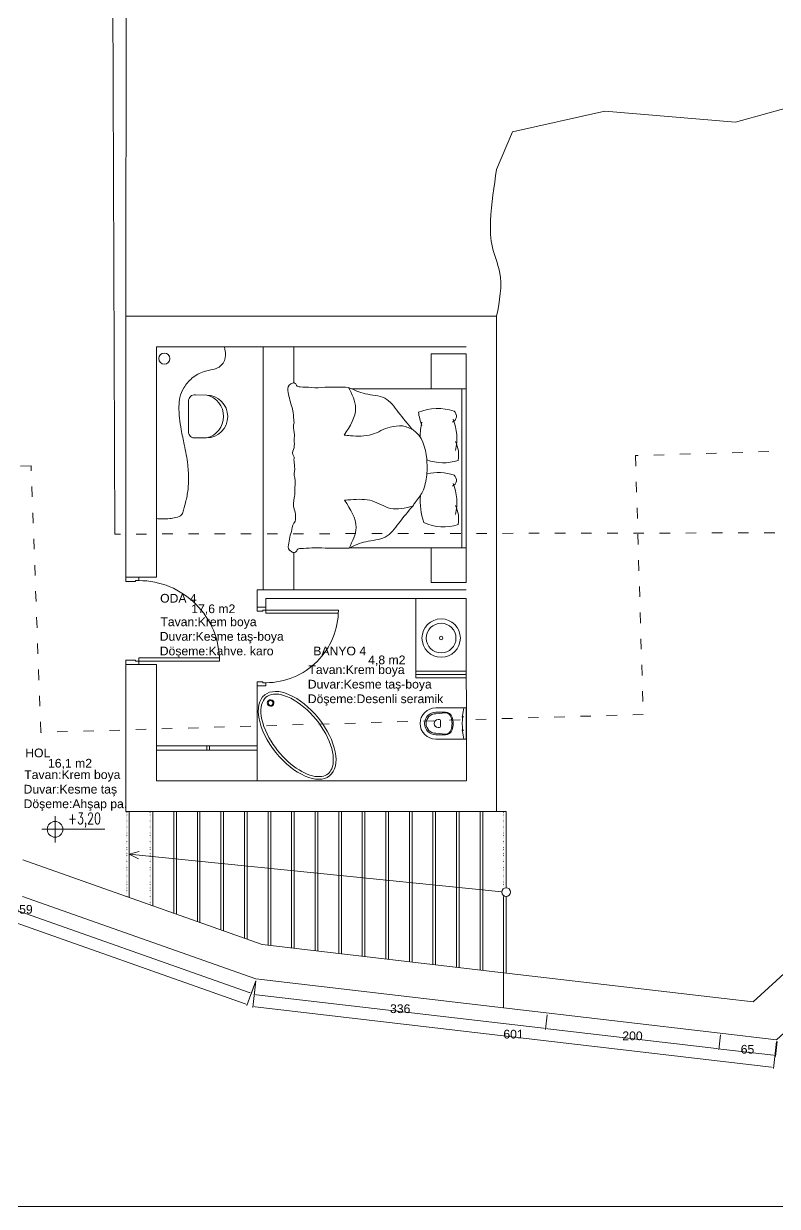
# Model space of a CAD drawing. Header units: inches. Extents: x 3473 to 6569, y -2621 to 2096.
# Drawn here: x 4225 to 5089, y -2621 to -1265 of the extents above; entities that cross this region are included whole.
import ezdxf

# ---------------------------------------------------------------- set-up
doc = ezdxf.new("R2010")
doc.units = ezdxf.units.IN
doc.header["$MEASUREMENT"] = 0
doc.linetypes.add('ACAD_ISO03W100', pattern=[30, 12, -18])
doc.linetypes.add('DOT', pattern=[6.349999999999999, 0, -6.349999999999999])
for name, color, linetype, lineweight in [('0.20', 150, 'Continuous', 20), ('GÖRÜNÜŞ-1', 3, 'Continuous', 25), ('kapı', 140, 'Continuous', 20), ('mevcut DUVAR', 71, 'Continuous', 40), ('NOKTALAMA-1', 252, 'DOT', 20), ('TEFRİŞ BANYO GRUBU', 173, 'Continuous', 5)]:
    doc.layers.add(name, color=color, linetype=linetype, lineweight=lineweight)
doc.layers.add('FURN', color=151, linetype='Continuous')
doc.layers.add('YZ', color=2, linetype='Continuous')
doc.styles.add('Annotative', font='arial.ttf')
doc.styles.add('kot', font='simplex.shx', dxfattribs={"width": 0.7, "height": 24})

msp = doc.modelspace()

# ---------------------------------------------------------------- linework, layer by layer
at = {"color": 7, "lineweight": 0}
for p, q in [((4343.028784870164, -915.9127988513544), (4342.028685931306, -1600.523752650137)), ((4329.481396939914, -1850.152199056449), (4326.380895224148, -1073.858546266011)), ((4785.37215228341, -1389.041110469329), (4891.145552737697, -1365.534763893224)), ((4891.145552737697, -1365.534763893224), (5040.951577451779, -1378.209624766396)), ((5040.951577451779, -1378.209624766396), (5117.791957264883, -1356.713424712487)), ((4767.028685931292, -1600.52381408393), (4342.028685931299, -1600.52381408393)), ((4377.028680872035, -1635.523757709381), (4377.028652407663, -1832.431748389914)), ((4377.028680872035, -1635.523757709381), (4454.937601867642, -1635.523768971155)), ((4732.028642538121, -1635.52381408393), (4377.028680872028, -1635.52381408393)), ((4499.536946820314, -1635.523813208634), (4499.536939858765, -1913.891397089496)), ((4534.536946820314, -1635.52381408393), (4534.536946820314, -1676.911125940678)), ((4732.057545722569, -1643.651934026704), (4692.057545722569, -1643.651934026704)), ((4692.057545722569, -1643.651934026704), (4692.057545722569, -1683.651934026704)), ((4732.057545722569, -1683.651934026704), (4732.057545722569, -1643.651934026704)), ((4732.112228907493, -1683.651934026704), (4600.773933462543, -1683.651934026704)), ((4692.057545722569, -1683.651934026704), (4732.057545722569, -1683.651934026704)), ((4727.057545722569, -1683.651934026704), (4727.057545722569, -1865.763278022019)), ((4732.112228907493, -1865.763278022019), (4732.112228907493, -1683.651934026704)), ((4558.282142953237, -1865.763278022019), (4563.433717320079, -1865.763278022019)), ((4598.701879428349, -1865.763278022019), (4732.112228907493, -1865.763278022019)), ((4732.112228907493, -1865.763278022019), (4692.112228907493, -1865.763278022019)), ((4692.112228907493, -1865.763278022019), (4692.112228907493, -1905.763278022019)), ((4732.112228907493, -1905.763278022019), (4732.112228907493, -1865.763278022019)), ((4534.536940922691, -1871.348829577324), (4534.536939858765, -1913.891397964792)), ((4341.982076672925, -1899.659843512001), (4377.028642689243, -1899.659848578294)), ((4692.112228907493, -1905.763278022019), (4732.112228907493, -1905.763278022019)), ((4492.480045791312, -1913.891397964792), (4732.195815276861, -1913.891397964792)), ((4492.480045791312, -1933.891394486028), (4492.480045791312, -1913.891397964792)), ((4502.431393562028, -1923.891397964792), (4732.201820744035, -1923.891397964792)), ((4502.431393562028, -1923.891397964792), (4502.431393562028, -1933.891397964792)), ((4674.366577688642, -1923.891397964792), (4732.201820744035, -1923.891397964792)), ((4674.366577688642, -2014.784002002031), (4674.366577688642, -1923.891397964792)), ((4732.201820744035, -1923.891397964792), (4732.201820744035, -2014.784002002031)), ((4502.431393562028, -1933.891397964792), (4492.480045791312, -1933.891394486028)), ((4492.480045791312, -1938.391397964494), (4492.480045791312, -1933.891397964792)), ((4502.480045791312, -1933.891397964792), (4492.480045791312, -1933.891397964792)), ((4502.480045791312, -1940.911401460105), (4502.480045520363, -1933.889070094097)), ((4377.006928302891, -1999.659837749677), (4342.028628036905, -1999.659832671379)), ((4732.201820744035, -2007.406089163204), (4674.366577688642, -2007.406089163204)), ((4732.201820744035, -2011.095045582618), (4674.366577688642, -2011.095045582618)), ((4732.201820744035, -2014.784002002031), (4674.366577688642, -2014.784002002031)), ((4492.480045791312, -2132.891403898578), (4492.480014329315, -2023.891397958849)), ((4492.480014329315, -2023.891397958849), (4502.480045791312, -2023.891397958849)), ((4502.480045791312, -2023.891397958849), (4502.480045791312, -2020.471401454856)), ((3588.917564705687, -2074.51424871425), (4478.952271811167, -2388.506996300281)), ((4377.028614767104, -2092.81992466636), (4492.456069101322, -2092.793054646793)), ((4377.028614767104, -2092.819924666361), (4377.037958820039, -2132.959837477491)), ((4377.029778702451, -2097.819924530885), (4492.457233036669, -2097.793054511319)), ((4434.742341934213, -2092.806489656577), (4434.74350586956, -2097.806489521102)), ((4437.742341852928, -2092.805791295368), (4437.743505788275, -2097.805791159893)), ((4492.456069101322, -2092.793054646793), (4492.480045791312, -2132.891403898578)), ((4397.028603905631, -2167.959842544184), (4397.028587044436, -2284.618217868329)), ((4400.02860390566, -2167.959842977795), (4400.028586891237, -2285.678354674774)), ((4424.028603905631, -2167.959846446623), (4424.028585665391, -2294.159449126279)), ((4427.028603905656, -2167.959846880234), (4427.028585512192, -2295.219585932728)), ((4451.028603905624, -2167.959850349062), (4451.028584286346, -2303.700680384229)), ((4454.028603905653, -2167.959850782673), (4454.028584133147, -2304.760817190678)), ((4478.02860390562, -2167.959854251501), (4478.028582907308, -2313.241911642182)), ((4481.028603905649, -2167.959854685116), (4481.028582754109, -2314.302048448631)), ((4505.028603905616, -2167.95985815394), (4505.028581752734, -2321.230066074032)), ((4508.028603905642, -2167.959858587552), (4508.028581701999, -2321.581300676926)), ((4532.028603905613, -2167.959862056376), (4532.028581295844, -2324.391177500018)), ((4535.028603905638, -2167.959862489987), (4535.028581245105, -2324.742412102911)), ((4559.028603905609, -2167.959865958815), (4559.028580838943, -2327.552288925996)), ((4562.028603905638, -2167.959866392426), (4562.0285807882, -2327.903523528887)), ((4586.028603905605, -2167.959869861254), (4586.028580382049, -2330.713400351972)), ((4589.028603905631, -2167.959870294866), (4589.02858033131, -2331.064634954861)), ((4613.028603905598, -2167.959873763693), (4613.028579925159, -2333.874511777954)), ((4616.028603905631, -2167.959874197305), (4616.028579874416, -2334.225746380844)), ((4640.028603905595, -2167.959877666132), (4640.028579468265, -2337.035623203929)), ((4643.028603905624, -2167.959878099744), (4643.02857946829, -2337.035623637545)), ((4667.028603905591, -2167.959881568571), (4667.028579011368, -2340.196734629904)), ((4670.02860390562, -2167.959882002183), (4670.028578960632, -2340.547969232801)), ((4694.028603905591, -2167.959885471022), (4694.028578554477, -2343.357846055887)), ((4697.028603905616, -2167.959885904636), (4697.028578503739, -2343.709080658784)), ((4721.028603905587, -2167.959889373461), (4721.028578097584, -2346.518957481865)), ((4724.028603905613, -2167.959889807076), (4724.028578046848, -2346.870192084758)), ((4748.02860390558, -2167.9598932759), (4748.028577640686, -2349.680068907851)), ((4751.028603905609, -2167.959893709519), (4751.028577589947, -2350.031303510737)), ((4483.564287832457, -2375.423553613359), (3961.514942284338, -2191.122443239576)), ((4498.456123131368, -2320.460574429731), (4223.904634234242, -2223.439856593494)), ((5202.557270001508, -2256.658486230434), (5061.00056553245, -2386.322266821827)), ((4223.693565443748, -2265.423931347327), (4490.900290266994, -2359.849164141227)), ((4775.028589822015, -2265.400538756087), (4775.028577183803, -2352.841180333827)), ((4778.028589822033, -2265.4005391897), (4778.028577183822, -2352.841180767441)), ((5087.651575707795, -2429.715732244766), (5233.008307431312, -2296.571184691381)), ((4775.028577183793, -2352.841180333827), (4498.456123131368, -2320.460574429731)), ((4775.028577183793, -2352.841180333827), (4775.028571362914, -2393.114392697315)), ((4775.028577183793, -2352.841180333827), (5027.983931873369, -2382.456738685853)), ((4490.93993590524, -2362.041595200582), (4480.893998021622, -2390.517518452269)), ((4490.939806554217, -2362.041549551251), (4485.505572743541, -2377.434501870774)), ((4491.075380695856, -2362.072980018995), (4487.486259288773, -2392.810386360392)), ((4491.075380695856, -2362.072980018994), (4489.094135929731, -2379.040454375806)), ((4490.900290266994, -2359.849164141227), (4775.028571362914, -2393.114392697315)), ((4491.722239064526, -2378.088837902177), (4820.557036028549, -2416.48596211196)), ((5061.00056553245, -2386.322266821827), (5027.98393187338, -2382.456738685779)), ((5081.920796053037, -2460.962360352321), (4490.114362423567, -2391.858769886763)), ((5023.332574046512, -2422.185379115164), (4775.028571362914, -2393.114392697315)), ((4824.876435854455, -2401.050000378807), (4822.895191088332, -2418.017474735574)), ((4824.876435854455, -2401.050000378807), (4822.89519108833, -2418.017474735619)), ((4825.523294223126, -2417.065858261946), (5019.207363811537, -2439.681808113108)), ((5023.550756640429, -2424.040369161879), (5021.545518871318, -2441.213320736757)), ((5023.550756640429, -2424.040369161879), (5021.545518871317, -2441.213320736766)), ((5023.332574046512, -2422.185379115164), (5087.651575707795, -2429.715732244766)), ((5087.8480725199, -2431.756466634582), (5084.258951112816, -2462.49387297598)), ((5088.513003894418, -2431.62583000662), (5086.507766125305, -2448.798781581509)), ((5024.173622006112, -2440.261704263129), (5084.169611065526, -2447.26726895785)), ((6568.557608177187, -2620.549189490746), (3481.342350074614, -2620.549189490746))]:
    msp.add_line(p, q, dxfattribs=at)
at = {"color": 7, "linetype": 'ACAD_ISO03W100', "lineweight": 0}
for p, q in [((6488.486435272665, -1713.540084785349), (4926.186212129222, -1760.202394401462)), ((4926.186212129222, -1760.202394401462), (4935.046041072492, -2056.838219952278)), ((4233.352066993575, -1771.923591750765), (3504.974966096743, -1796.461598329537)), ((4244.642835976228, -2077.458973658207), (4233.352066993575, -1771.923591750765)), ((5115.823359160148, -1848.667195863595), (4329.481396939914, -1850.152199056449)), ((4935.046041072492, -2056.838219952278), (4244.642835976228, -2077.458973658207))]:
    msp.add_line(p, q, dxfattribs=at)
at = {"color": 7, "lineweight": 0}
for centre, radius in [((4386.126482385052, -1649.042796137904), 6.392457970711045), ((4703.422551576085, -1969.337699983412), 22), ((4703.422551576085, -1969.337699983412), 17), ((4703.422551576085, -1969.337699983412), 2.009189976235854)]:
    msp.add_circle(centre, radius, dxfattribs=at)
for points in [[(4767.028685931757, -1432.274169199241), (4760.113217628852, -1491.30900634687), (4762.152224458056, -1521.857165609166), (4770.308275458578, -1549.350512336809), (4767.028685931291, -1600.52381408395)], [(4454.937601867656, -1635.523768971194), (4456.056805801054, -1648.315477970769), (4448.850793391699, -1658.733553777914), (4438.061866550532, -1662.251960816502), (4431.663879671425, -1663.828096039972), (4417.789182394161, -1671.654296358698), (4408.562986414472, -1682.567893236017), (4404.031980508473, -1693.554200064798), (4402.865046564199, -1703.922520009291), (4405.499374737556, -1730.359974048726), (4409.005469436757, -1747.682969111411), (4413.056924437697, -1770.816324019659), (4413.830586875672, -1788.655595717311), (4413.483135476243, -1797.132008511879), (4410.946510839916, -1811.774019641554), (4408.048469400499, -1822.635245878206), (4406.077856585442, -1827.848046469648), (4399.097983881074, -1831.095676799174), (4392.357277607371, -1832.459409884832), (4383.743379687658, -1832.74547466822), (4377.028652407695, -1832.43174838995)], [(4592.12601310655, -1736.820652492795), (4605.434767450904, -1705.592253005234), (4597.350234719808, -1682.074461494602)], [(4597.350234719808, -1682.074461494602), (4616.525690911105, -1689.359991323596), (4638.727269422903, -1694.508515470414), (4654.3164514245, -1710.455422859581), (4670.361201628635, -1730.198300112505)], [(4659.125455309346, -1726.107741463376), (4644.868148936424, -1727.535887671504), (4623.980286178354, -1735.986090246064), (4599.436907955795, -1737.446574177855), (4592.12601310655, -1736.820652492795)], [(4687.121076345502, -1782.354282157306), (4682.062903479207, -1801.647773276811), (4673.72250509134, -1814.094457730243), (4670.878890286724, -1818.025969588489)], [(4670.878890286724, -1818.025969588489), (4645.385837594455, -1820.68838202949), (4624.4979748365, -1812.238179454929), (4599.954596613883, -1810.777695523167), (4592.643701764639, -1811.403617208198)], [(4592.643701764639, -1811.403617208198), (4605.952456108993, -1842.632016695759), (4597.867923377897, -1866.149808206392)], [(4535.985388767265, -1835.562456126689), (4536.484816874086, -1827.087913346637), (4534.536942211038, -1819.833363686979), (4534.017578478495, -1817.287954226456)], [(4597.867923377897, -1866.149808206392), (4617.043379569135, -1858.864278377398), (4639.24495808105, -1853.715754230579), (4654.834140082588, -1837.768846841413), (4670.878890286724, -1818.025969588489)]]:
    msp.add_spline(points, degree=3, dxfattribs=at)
for points in [[(4483.702995272706, -2375.030652408054), (4483.425580392207, -2375.816454818665), (4485.92169506429, -2376.255798254858)], [(4491.770563743694, -2377.674983052629), (4491.673914385357, -2378.502692751725), (4489.239109967239, -2377.798889827162)], [(4479.090893017402, -2388.114064662088), (4478.813650604932, -2388.899927938474), (4481.309861640326, -2389.338723537689)], [(4490.162687102737, -2391.444915037215), (4490.066037744398, -2392.272624736311), (4487.63123332628, -2391.568821811748)], [(4820.605360707717, -2416.072107262413), (4820.50871134938, -2416.899816961508), (4823.040165125836, -2416.775910186975)], [(4825.571618902295, -2416.652003412398), (4825.474969543957, -2417.479713111493), (4823.040165125839, -2416.775910186931)], [(5019.255688490706, -2439.26795326356), (5019.159039132368, -2440.095662962655), (5021.690492908824, -2439.971756188123)], [(5024.221946685281, -2439.847849413581), (5024.125297326943, -2440.675559112677), (5021.690492908825, -2439.971756188114)], [(5084.217935744695, -2446.853414108302), (5084.121286386357, -2447.681123807398), (5086.652740162813, -2447.557217032865)], [(5081.969120732206, -2460.548505502773), (5081.872471373867, -2461.376215201869), (5084.403925150324, -2461.252308427336)]]:
    msp.add_solid(points, dxfattribs=at)
at = {"layer": '0.20', "color": 7, "lineweight": 0}
for centre, radius, start, end in [((4428.868037473551, -1715.362791436915), 25.19919804938647, 282.8838974490519, 76.6066137516643), ((4434.261130496197, -1715.386921916854), 24.54228811425847, 270.661917996736, 88.86873064915073)]:
    msp.add_arc(centre, radius, start, end, dxfattribs=at)
for points in [[(4534.852412931737, -1763.36776312851), (4534.931171780743, -1761.94913236615), (4533.508739349665, -1758.838153826699), (4534.817833346373, -1751.071961302659), (4534.962976420007, -1742.128511361574), (4535.137692813936, -1734.164653738437), (4534.227374469338, -1729.286860530367), (4534.182790649589, -1726.080379391948), (4534.823400985042, -1721.748213923609), (4534.580116274941, -1719.844530131784), (4534.174404286256, -1715.046493272079), (4533.822637998208, -1710.718015176186), (4531.923396406404, -1703.229824541588)], [(4687.121076345502, -1782.354282157306), (4686.859776038677, -1763.897168939497), (4671.499809939007, -1730.876540052239), (4659.125455309346, -1726.107741463376)], [(4534.017578478495, -1817.287954226456), (4534.423266330443, -1812.720722342332), (4535.732360327151, -1804.954529818307), (4535.877503400785, -1796.011079877208), (4536.052219794772, -1788.04722225407), (4535.141901450115, -1783.169429046), (4535.097317630367, -1779.962947907596), (4535.73792796582, -1775.630782439242), (4535.494643255719, -1773.727098647418), (4535.088931267033, -1768.929061787727), (4534.737164978986, -1764.600583691819), (4534.852412931737, -1763.36776312851)]]:
    msp.add_spline(points, degree=3, dxfattribs=at)
at = {"layer": 'FURN', "color": 7, "lineweight": 0}
for p, q in [((4421.764295742732, -1690.698523725833), (4434.74567114993, -1690.849417434167)), ((4413.803706220072, -1697.632255079558), (4413.80347420089, -1732.974005242619)), ((4421.771078826457, -1739.927488438486), (4434.544652615493, -1739.927572297222))]:
    msp.add_line(p, q, dxfattribs=at)
for centre, radius, start, end in [((4533.751808548844, -1683.767458454127), 6.175103187009611, 114.4581321677405, 196.8611413095649), ((4534.019252264846, -1680.648383447284), 3.772943323645471, 11.95170152495827, 138.4620402195668), ((4541.685631296393, -1676.086860280231), 5.485643084060605, 223.5594665635581, 271.247369930291), ((4420.803706219894, -1697.632301034681), 7, 82.11257938574715, 179.9996238520525), ((4625.444230778287, -1672.324010993305), 98.49525761526554, 187.7220437915923, 198.2871618240285), ((4541.473589849075, -1803.093510026879), 121.5227586437418, 83.77078319472538, 89.84372318850379), ((4560.340241478813, -1608.173077572336), 74.33255586837494, 265.6170488249398, 277.4508332836836), ((4580.545890938486, -2116.514096462186), 434.7645137320893, 87.78487470781636, 91.39265789612605), ((4699.710286557806, -1766.330337410419), 60.06152000270235, 72.03895330538512, 111.8014101291509), ((4739.398318417922, -1702.523396396947), 62.51365496232899, 187.3905142087715, 201.7599010796999), ((4713.448221987291, -1714.924883437614), 7.463347796528228, 292.6485284857459, 50.14107719805469), ((4664.78317918905, -1740.434676730617), 56.64614143414914, 345.8811441362897, 22.65040312845324), ((4420.803474200712, -1732.974051197735), 7, 179.9996238520525, 277.8866683187209), ((4753.681847529181, -1738.808272942979), 74.28717747759002, 166.8622117310449, 180.1727191203046), ((4692.015898741526, -1758.998428459043), 31.45795564925837, 347.7166285633661, 28.28376111977078), ((4705.883136648433, -1717.269835163577), 51.27597759914432, 248.3318502366218, 289.2089965423983), ((4699.710286557806, -1839.741965488857), 60.06152000270235, 72.03895330538512, 102.0619415090934), ((4713.448221987291, -1788.336511516053), 7.463347796528228, 292.6485284857459, 50.14107719805469), ((4664.78317918905, -1813.846304809055), 56.64614143414914, 345.8811441362897, 22.65040312845324), ((4753.681847529181, -1812.219901021417), 74.28717747759002, 175.0681358214665, 199.3737158499633), ((4692.015898741526, -1832.410056537481), 31.45795564925837, 347.7166285633661, 28.28376111977078), ((4549.71562560483, -1846.103857505374), 17.31012844095959, 142.4847166137191, 176.3253743555512), ((4705.883136648433, -1790.681463242016), 51.27597759914432, 244.2433686877876, 289.2089965423983), ((4625.961919436132, -1875.900258707658), 98.49525761526554, 161.7128381759714, 172.2779562084078), ((4534.269497206688, -1864.456811246836), 6.175103187009611, 163.1388586904112, 245.5418678322595), ((4534.536940922691, -1867.575886253679), 3.772943323645471, 221.5379597804332, 348.0482984750683), ((4542.203319954237, -1872.137409420732), 5.485643084060605, 88.75263006970894, 136.4405334364419), ((4541.99127850692, -1745.130759674085), 121.5227586437418, 270.1562768114962, 276.2292168052746), ((4560.857930136658, -1940.051192128627), 74.33255586837494, 82.54916671631645, 94.38295117506017), ((4581.063579596331, -1431.710173238777), 434.7645137320893, 268.6073421038739, 272.2151252921837)]:
    msp.add_arc(centre, radius, start, end, dxfattribs=at)
at = {"layer": 'GÖRÜNÜŞ-1', "color": 7, "lineweight": 0}
for p, q in [((4767.028685931728, -1432.274169199207), (4785.37215228341, -1389.041110469329)), ((4767.028685931728, -1432.274169199207), (4767.028685931728, -1432.274169199207)), ((4451.962116528616, -2132.915631475199), (4492.480045791312, -2132.891403898578)), ((4501.983063956462, -2167.959857716198), (4343.028603905642, -2167.959834739305)), ((4778.02859568509, -2167.959897894446), (4343.028603905642, -2167.959834739305)), ((4346.028603905671, -2167.95983517292), (4346.028589649331, -2266.595892158874)), ((4373.028603905664, -2167.959839075355), (4373.028588270278, -2276.137123416824)), ((4778.028603905602, -2167.959897611954), (4778.028591267387, -2255.400539189704)), ((4346.028596810284, -2217.050963456265), (4357.271665974572, -2213.99998336111)), ((4346.028596810292, -2217.050963456272), (4773.032520736496, -2260.20233103777)), ((4346.028596810281, -2217.050963456272), (4356.433944382869, -2222.28964894669))]:
    msp.add_line(p, q, dxfattribs=at)
msp.add_circle((4778.02859054471, -2260.400539189702), 4.999999999999999, dxfattribs=at)
at = {"layer": 'kapı', "color": 7, "linetype": 'Continuous', "lineweight": 0}
for p, q in [((4341.982076672925, -1899.659843512001), (4341.984404241129, -1904.659842969969)), ((4341.984404241129, -1904.659842969969), (4352.984403050902, -1904.654722319929)), ((4352.983844434538, -1903.454722450016), (4356.983844001727, -1903.452860395457)), ((4352.984403050902, -1904.654722319929), (4352.983844434538, -1903.454722450016)), ((4356.983844001727, -1903.452860395457), (4356.982075049896, -1899.652860807402)), ((4492.480044218214, -1938.391397964494), (4492.480045791312, -1933.891397964792)), ((4502.480044324807, -1937.309070093871), (4498.880044324466, -1937.309068835393)), ((4498.880044324466, -1937.309068835393), (4498.880043946921, -1938.389068835323)), ((4502.480045520363, -1933.889070094097), (4502.480044324807, -1937.309070093871)), ((4585.640044331893, -1937.311430531226), (4502.480044323988, -1937.311401460339)), ((4502.480044323988, -1937.311401460339), (4502.48004306551, -1940.911401460104)), ((4498.880043946106, -1938.391400201797), (4492.480044218214, -1938.391397964494)), ((4502.48004306551, -1940.911401460104), (4585.640043073415, -1940.911430530991)), ((4357.024995407483, -1991.85285081235), (4449.424985409606, -1991.809837352023)), ((4357.026857462043, -1995.852850378719), (4357.024995407483, -1991.85285081235)), ((4353.026299278486, -1994.654712563372), (4342.026300468709, -1994.659833213405)), ((4342.026300468709, -1994.659833213405), (4342.028628036905, -1999.659832671379)), ((4353.02685789485, -1995.854712433282), (4353.026299278486, -1994.654712563372)), ((4357.026857462043, -1995.852850378723), (4353.02685789485, -1995.854712433282)), ((4449.426847464166, -1995.809836918397), (4357.026857462043, -1995.852850378719)), ((4357.028626413875, -1999.652849966781), (4357.026857462043, -1995.852850378723)), ((4492.480014329315, -2023.891397958849), (4492.480015902413, -2019.391397959149)), ((4492.480015902413, -2019.391397959149), (4498.870331107945, -2019.392218429227)), ((4498.90099792881, -2019.389063945564), (4498.900997551264, -2020.469063945493)), ((4498.900997551264, -2020.469063945493), (4502.480015253103, -2020.471401454851))]:
    msp.add_line(p, q, dxfattribs=at)
msp.add_ellipse((4357.026857462043, -1995.852850378719), major_axis=(-92.3999894286099, -0.0442283007972239), ratio=0.9999999997959133, start_param=3.141579505964155, end_param=4.712375832759066, dxfattribs=at)
at = {"layer": 'kapı', "color": 7, "linetype": 'Continuous', "lineweight": 0, "extrusion": (0, 0, -1)}
msp.add_ellipse((4502.480044323988, -1937.311401460339), major_axis=(83.15999990534695, -0.004130120480538135), ratio=0.9999999998389797, start_param=-4.931517069572955e-05, end_param=1.570747011624221, dxfattribs=at)
at = {"layer": 'mevcut DUVAR', "color": 7, "linetype": 'Continuous', "lineweight": 0}
for p, q in [((4342.028685931306, -1600.523752650137), (4342.02867364452, -1685.523752650129)), ((4767.028685931292, -1600.52381408393), (4767.028603905616, -2167.959896028549)), ((4377.02867364452, -1685.52375770941), (4377.028680872035, -1635.523757709381)), ((4377.028680872035, -1635.523757709381), (4454.937601867642, -1635.523768971155)), ((4342.028641829406, -1904.659822376765), (4342.028673644513, -1685.523752650118)), ((4377.02867364452, -1685.52375770941), (4377.028642689243, -1899.659848578294)), ((4732.327248523929, -2132.747389098374), (4732.201820744035, -1923.891397964792)), ((4342.028603602398, -2167.95983459412), (4342.028628762827, -1994.659832129552)), ((4377.006928302891, -1999.659837749677), (4377.028608964881, -2132.959839654017)), ((4377.028608964881, -2132.959839654017), (4451.962116528613, -2132.915631475192)), ((4492.480045791312, -2132.891403898578), (4732.027500600915, -2132.747569111006)), ((4451.983071116284, -2167.959850488681), (4342.028603905638, -2167.959834594752)), ((4767.028603905616, -2167.959896028549), (4501.983063956462, -2167.959857716183))]:
    msp.add_line(p, q, dxfattribs=at)
at = {"layer": 'NOKTALAMA-1', "color": 7, "lineweight": 0, "ltscale": 0.2}
for p, q in [((4343.028603905642, -2167.959834739305), (4343.028589802522, -2265.535755352422)), ((4370.028603905638, -2167.959838641744), (4370.028588423477, -2275.076986610376)), ((4775.02860390558, -2167.959897178343), (4775.028591267358, -2255.400538756088)), ((4775.028603905587, -2167.959897178347), (4775.028591267365, -2255.400538756081))]:
    msp.add_line(p, q, dxfattribs=at)
at = {"layer": 'TEFRİŞ BANYO GRUBU', "color": 7, "lineweight": 0}
for p, q in [((4732.287895487826, -2049.218705052927), (4697.287895487826, -2049.218705052927)), ((4708.335972297101, -2054.218705052927), (4697.287895487826, -2054.218705052927)), ((4708.369223049359, -2055.042893581335), (4697.287895487826, -2056.01870505293)), ((4729.412633838784, -2059.468705052927), (4727.054021111581, -2059.468705052927)), ((4732.287895487826, -2067.218705052927), (4732.287895487826, -2049.218705052927)), ((4699.858109209302, -2062.718705052927), (4701.58609996312, -2062.718705052927)), ((4699.858109209302, -2071.718705052927), (4701.58609996312, -2071.718705052927)), ((4702.58609996312, -2063.718705052927), (4702.58609996312, -2070.718705052927)), ((4732.287895487826, -2067.218705052927), (4732.287895487826, -2085.218705052927)), ((4708.369223049359, -2079.39451652452), (4697.287895487826, -2078.418705052924)), ((4708.335972297101, -2080.218705052927), (4697.287895487826, -2080.218705052927)), ((4732.287895487826, -2085.218705052927), (4697.287895487826, -2085.218705052927)), ((4729.412633838784, -2074.968705052927), (4727.054021111581, -2074.968705052927))]:
    msp.add_line(p, q, dxfattribs=at)
for centre, radius, start, end in [((4697.287895487826, -2067.218705052927), 18, 90, 180), ((4697.287895487826, -2067.218705052927), 13, 90, 180), ((4697.287895487826, -2067.218705052927), 11.2, 90, 180), ((4708.335972297101, -2062.218705052927), 8, 17.10463517681511, 90), ((4708.231679050758, -2061.841502383762), 6.800000000000001, 13.80667927701379, 88.8409958686542), ((4692.087895487829, -2067.218705052927), 25, 0, 17.10463517681511), ((4811.601255658553, -2067.218705052927), 84, 167.7012092235635, 192.2987907764365), ((4697.287895487826, -2067.218705052927), 18, 180, 270), ((4697.287895487826, -2067.218705052927), 13, 180, 270), ((4697.287895487826, -2067.218705052927), 11.2, 180, 270), ((4699.858109209302, -2067.218705052927), 4.5, 90, 180), ((4699.858109209302, -2067.218705052927), 4.5, 180, 270), ((4701.58609996312, -2063.718705052927), 1, 0, 90), ((4701.58609996312, -2070.718705052927), 1, 270, 0), ((4692.087895487829, -2067.218705052927), 23.8, 0, 17.10463517681511), ((4692.087895487829, -2067.218705052927), 23.8, 342.8953648231849, 0), ((4692.087895487829, -2067.218705052927), 25, 342.8953648231849, 0), ((4708.335972297101, -2072.218705052927), 8, 270, 342.8953648231849), ((4708.231679050758, -2072.595907722093), 6.800000000000001, 271.1590041313457, 346.1933207229862)]:
    msp.add_arc(centre, radius, start, end, dxfattribs=at)
at = {"layer": 'TEFRİŞ BANYO GRUBU', "color": 7, "lineweight": 0, "ltscale": 0.01, "extrusion": (0, 0, -1)}
msp.add_ellipse((4538.395098798908, -2080.838104614319), major_axis=(-37.23704919330758, 46.34335030388284), ratio=0.5270110201421634, start_param=3.141592653589794, end_param=9.42477796076938, dxfattribs=at)
at = {"layer": 'TEFRİŞ BANYO GRUBU', "color": 7, "lineweight": 0, "extrusion": (0, 0, -1)}
for major_axis, ratio, start_param, end_param in [((1.613986201237047, 3.384900078616291), 0.9999999999999873, 3.926990816987248, 10.21017612416683), ((-2.48226005765218, 1.18358988090728), 0.9999999999997996, 5.497787143782038, 11.78097245096162)]:
    msp.add_ellipse((4507.945164161734, -2043.780570272444), major_axis=major_axis, ratio=ratio, start_param=start_param, end_param=end_param, dxfattribs=at)
at = {"layer": 'TEFRİŞ BANYO GRUBU', "color": 7, "lineweight": 0, "ltscale": 0.01}
msp.add_open_spline([(4573.753071042476, -2124.84285067278), (4569.745866836864, -2128.062653711459), (4563.643522521714, -2129.104481493254), (4548.328894245555, -2125.371436543079), (4539.370246902108, -2120.538348138842), (4522.4530311696, -2106.473928416672), (4514.52230449731, -2097.292665643152), (4501.618054549675, -2076.34249170516), (4497.45755427063, -2064.450595321818), (4496.393122892012, -2045.583155144632), (4499.274245037348, -2039.023405817788), (4509.586157317797, -2032.679458842496), (4517.810302164115, -2032.638269071889), (4537.039575558854, -2040.641931164937), (4547.707784474827, -2048.594753780097), (4565.694272819499, -2068.681901268792), (4572.949802716321, -2080.730131967488), (4580.551877057762, -2102.894212191692), (4580.774945927842, -2112.841540373192), (4576.978279164119, -2121.510911241799), (4575.541751362325, -2123.405639581499), (4573.753071042476, -2124.84285067278)], degree=3, knots=[0, 0, 0, 0, 0.6015025879176983, 0.6015025879176983, 1.203005175835397, 1.203005175835397, 1.804507763753095, 1.804507763753095, 2.50620562176696, 2.50620562176696, 3.207903479780825, 3.207903479780825, 3.90960133779469, 3.90960133779469, 4.611299195808555, 4.611299195808555, 5.31299705382242, 5.31299705382242, 6.014694911836284, 6.014694911836284, 6.283185307179586, 6.283185307179586, 6.283185307179586, 6.283185307179586], dxfattribs=at)
at = {"layer": 'YZ', "color": 7, "lineweight": 0}
for p, q in [((4260.926627071869, -2173.481154340387), (4260.926627071869, -2203.481154340387)), ((4245.926627071869, -2188.481154340387), (4318.06568898027, -2188.481154340387))]:
    msp.add_line(p, q, dxfattribs=at)
msp.add_circle((4260.926627071869, -2188.481154340387), 9, dxfattribs=at)

# ---------------------------------------------------------------- texts
at = {"color": 7, "lineweight": 0, "style": 'Annotative'}
for s, p in [('ODA 4', (4381.309269018386, -1928.704698975723)), ('17,6 m2', (4417.037174429438, -1940.776726978653)), ('Tavan:Krem boya', (4381.66101541899, -1955.711170870763)), ('Duvar:Kesme taş-boya', (4380.910674354871, -1972.37783753743)), ('Döşeme:Kahve. karo', (4380.910674354871, -1989.105895745707)), ('BANYO 4', (4556.881696545963, -1989.129212483858)), ('4,8 m2', (4619.807606174173, -1999.340672238292)), ('Tavan:Krem boya', (4551.326328188112, -2010.502118424132)), ('Duvar:Kesme taş-boya', (4550.575987123992, -2027.168785090798)), ('Döşeme:Desenli seramik', (4550.575987123992, -2043.896843299075)), ('HOL', (4226.729017420656, -2105.93517987082)), ('16,1 m2', (4252.811098684355, -2117.753076716988)), ('Tavan:Krem boya', (4225.59212296939, -2130.837676444467)), ('Duvar:Kesme taş', (4224.841781905271, -2147.504343111133)), ('Döşeme:Ahşap pa.', (4224.841781905271, -2164.232401319409))]:
    msp.add_text(s, height=10, dxfattribs=at).set_placement(p)
at = {"color": 7, "lineweight": 0, "char_height": 10, "attachment_point": 5, "style": 'Annotative'}
for s, insert in [('559', (4223.597519485023, -2280.276389711242)), ('336', (4656.508401656949, -2394.129286636064)), ('601', (4786.386145566945, -2423.254145561019)), ('200', (4922.733895345974, -2425.217413629003)), ('65', (5054.540182864463, -2440.608067051966))]:
    msp.add_mtext(s, dxfattribs=dict(at, insert=insert))
at = {"layer": 'YZ', "color": 7, "lineweight": 0, "style": 'kot', "width": 0.7}
msp.add_text('+3,20', height=13, dxfattribs=at).set_placement((4275.926627071869, -2182.481154340387))

doc.saveas('drawing.dxf')
